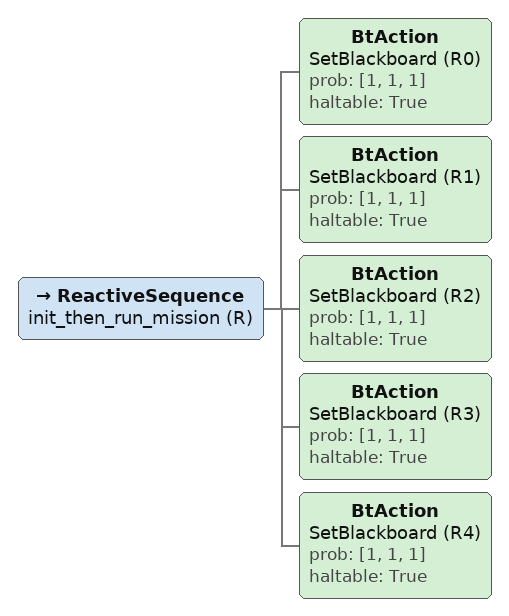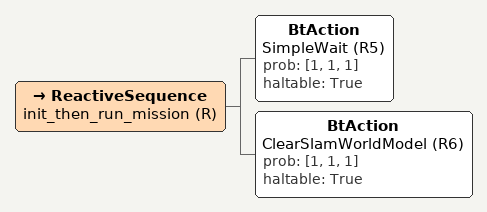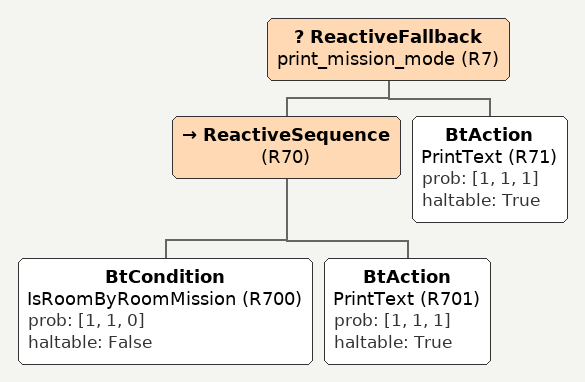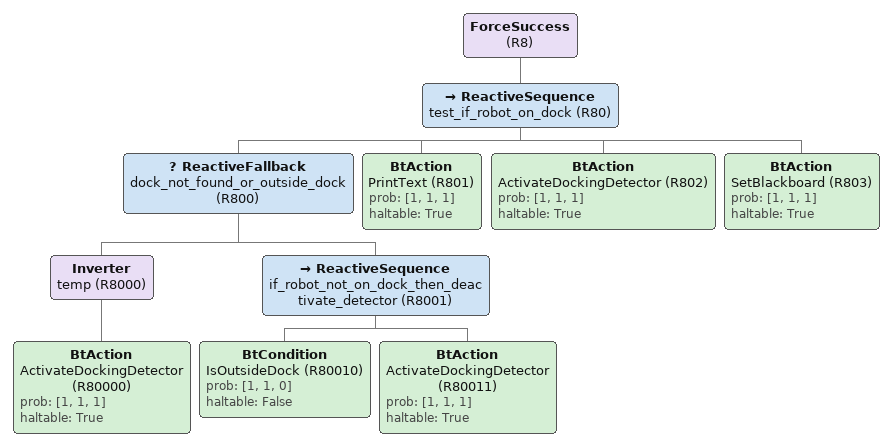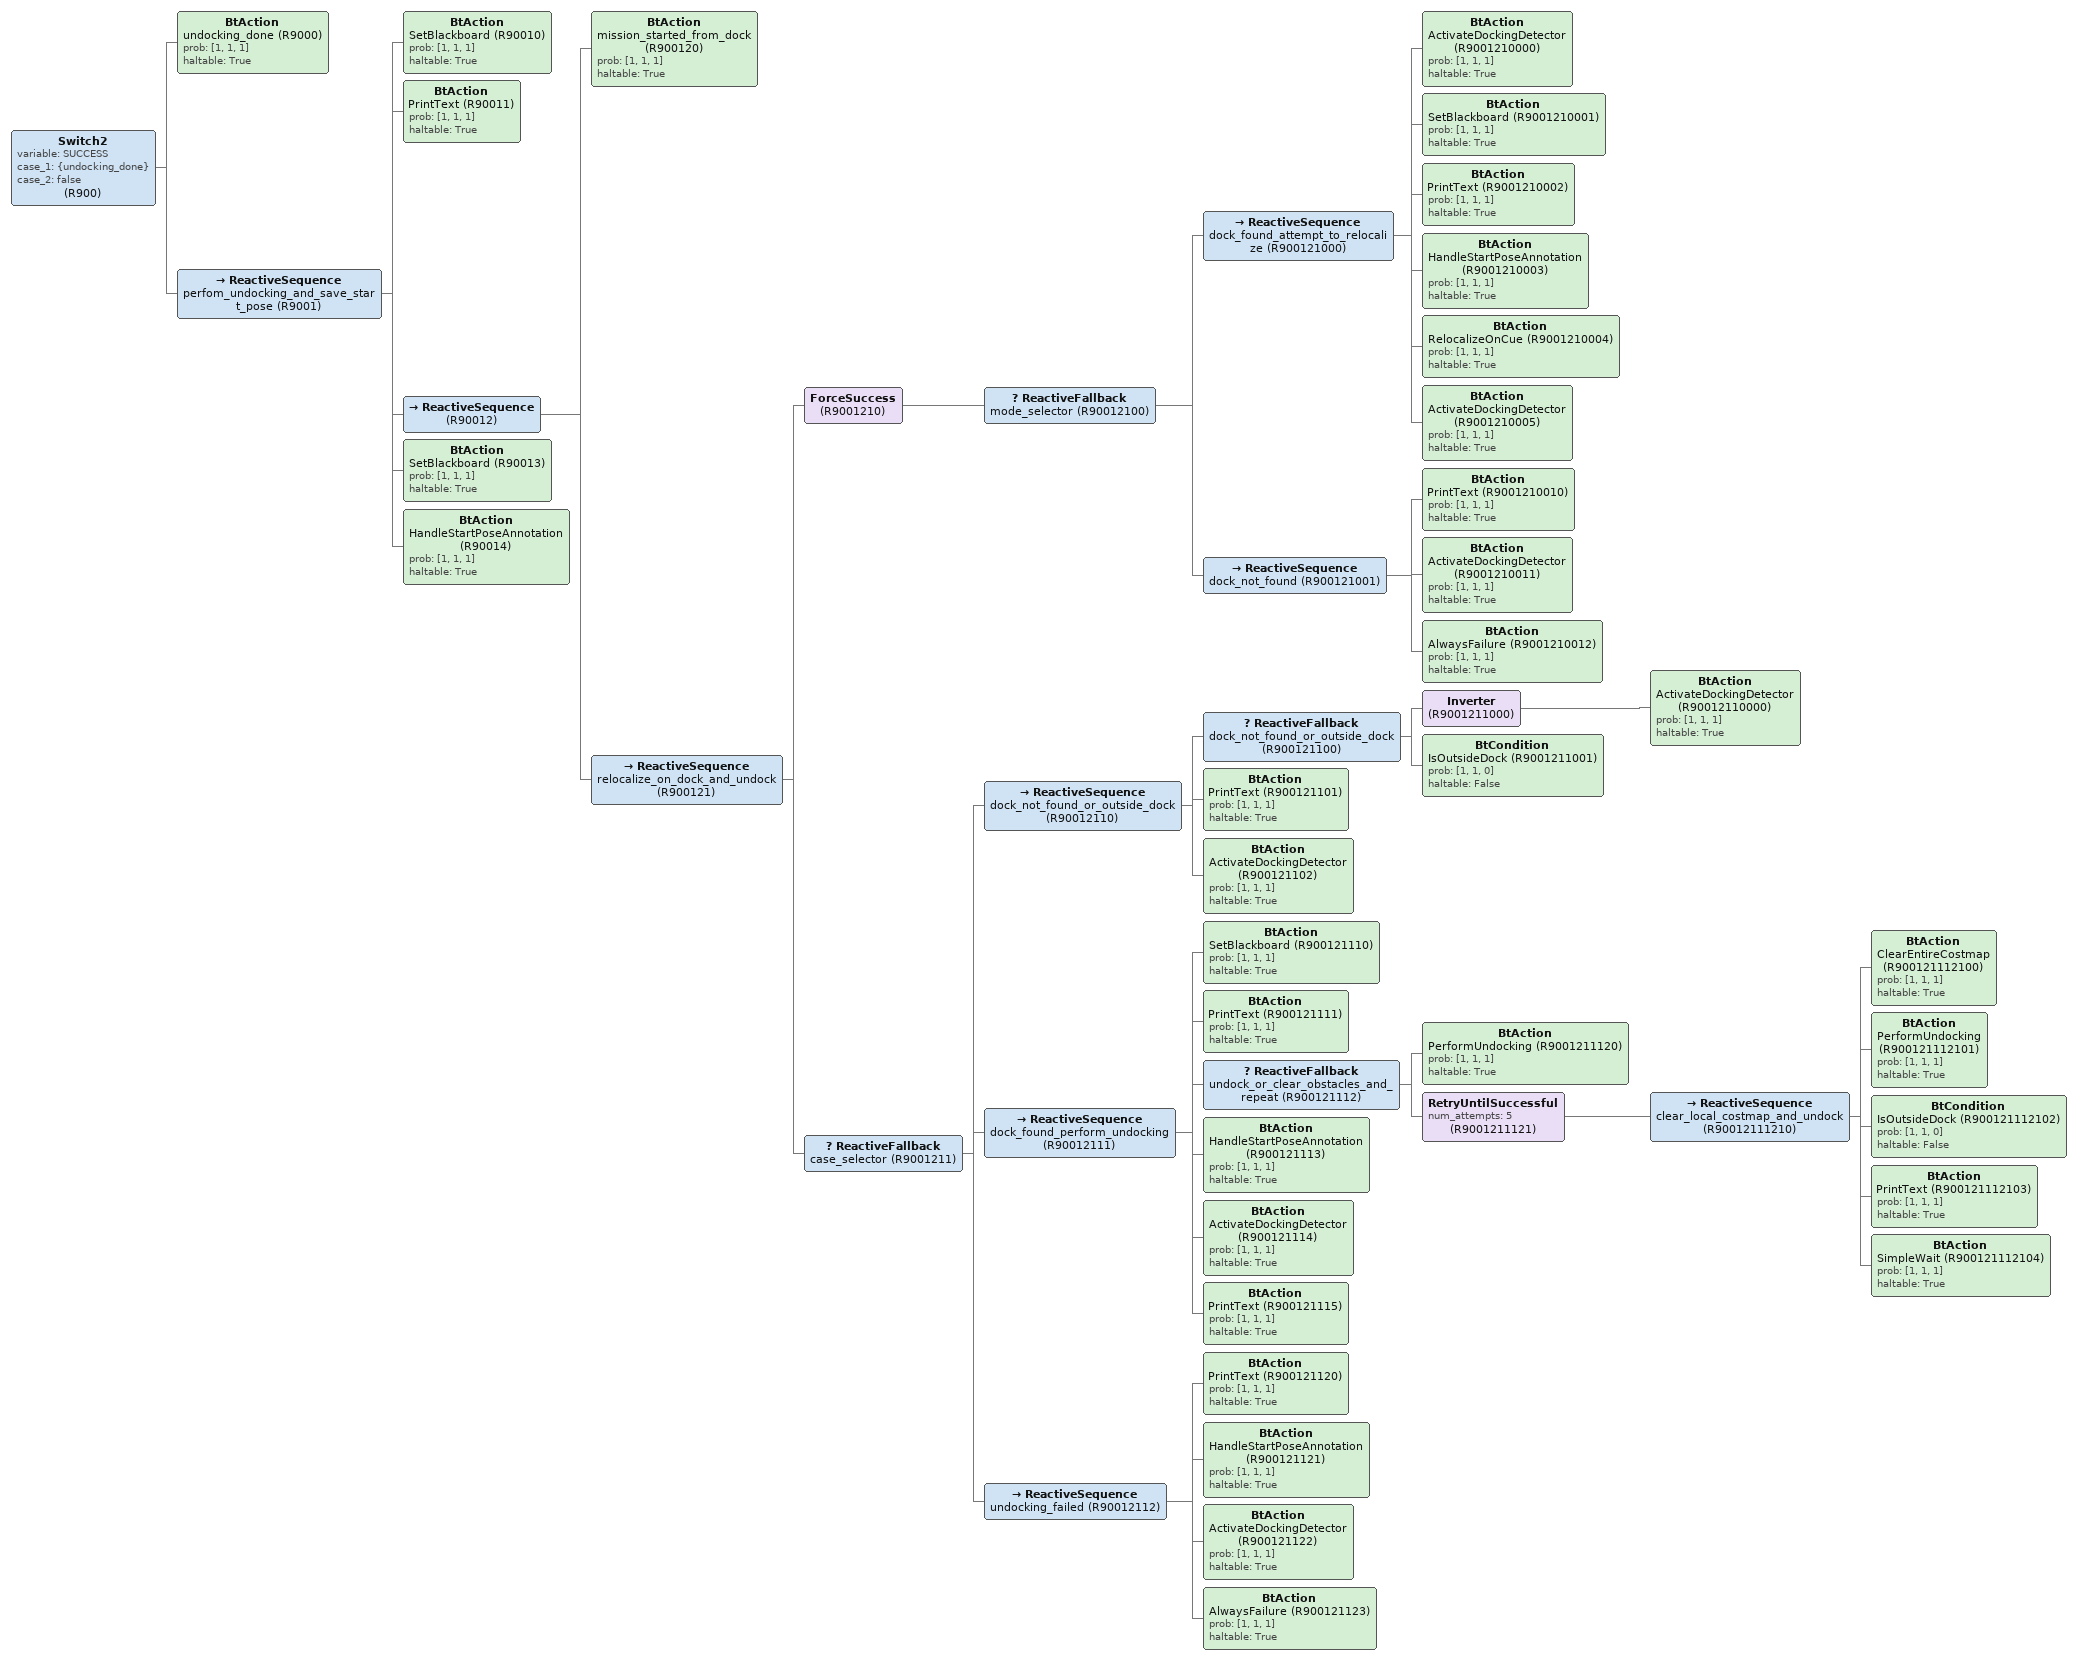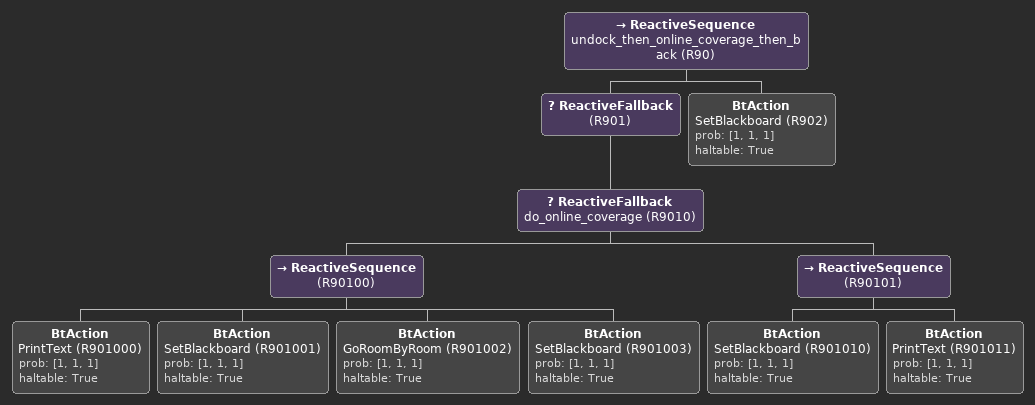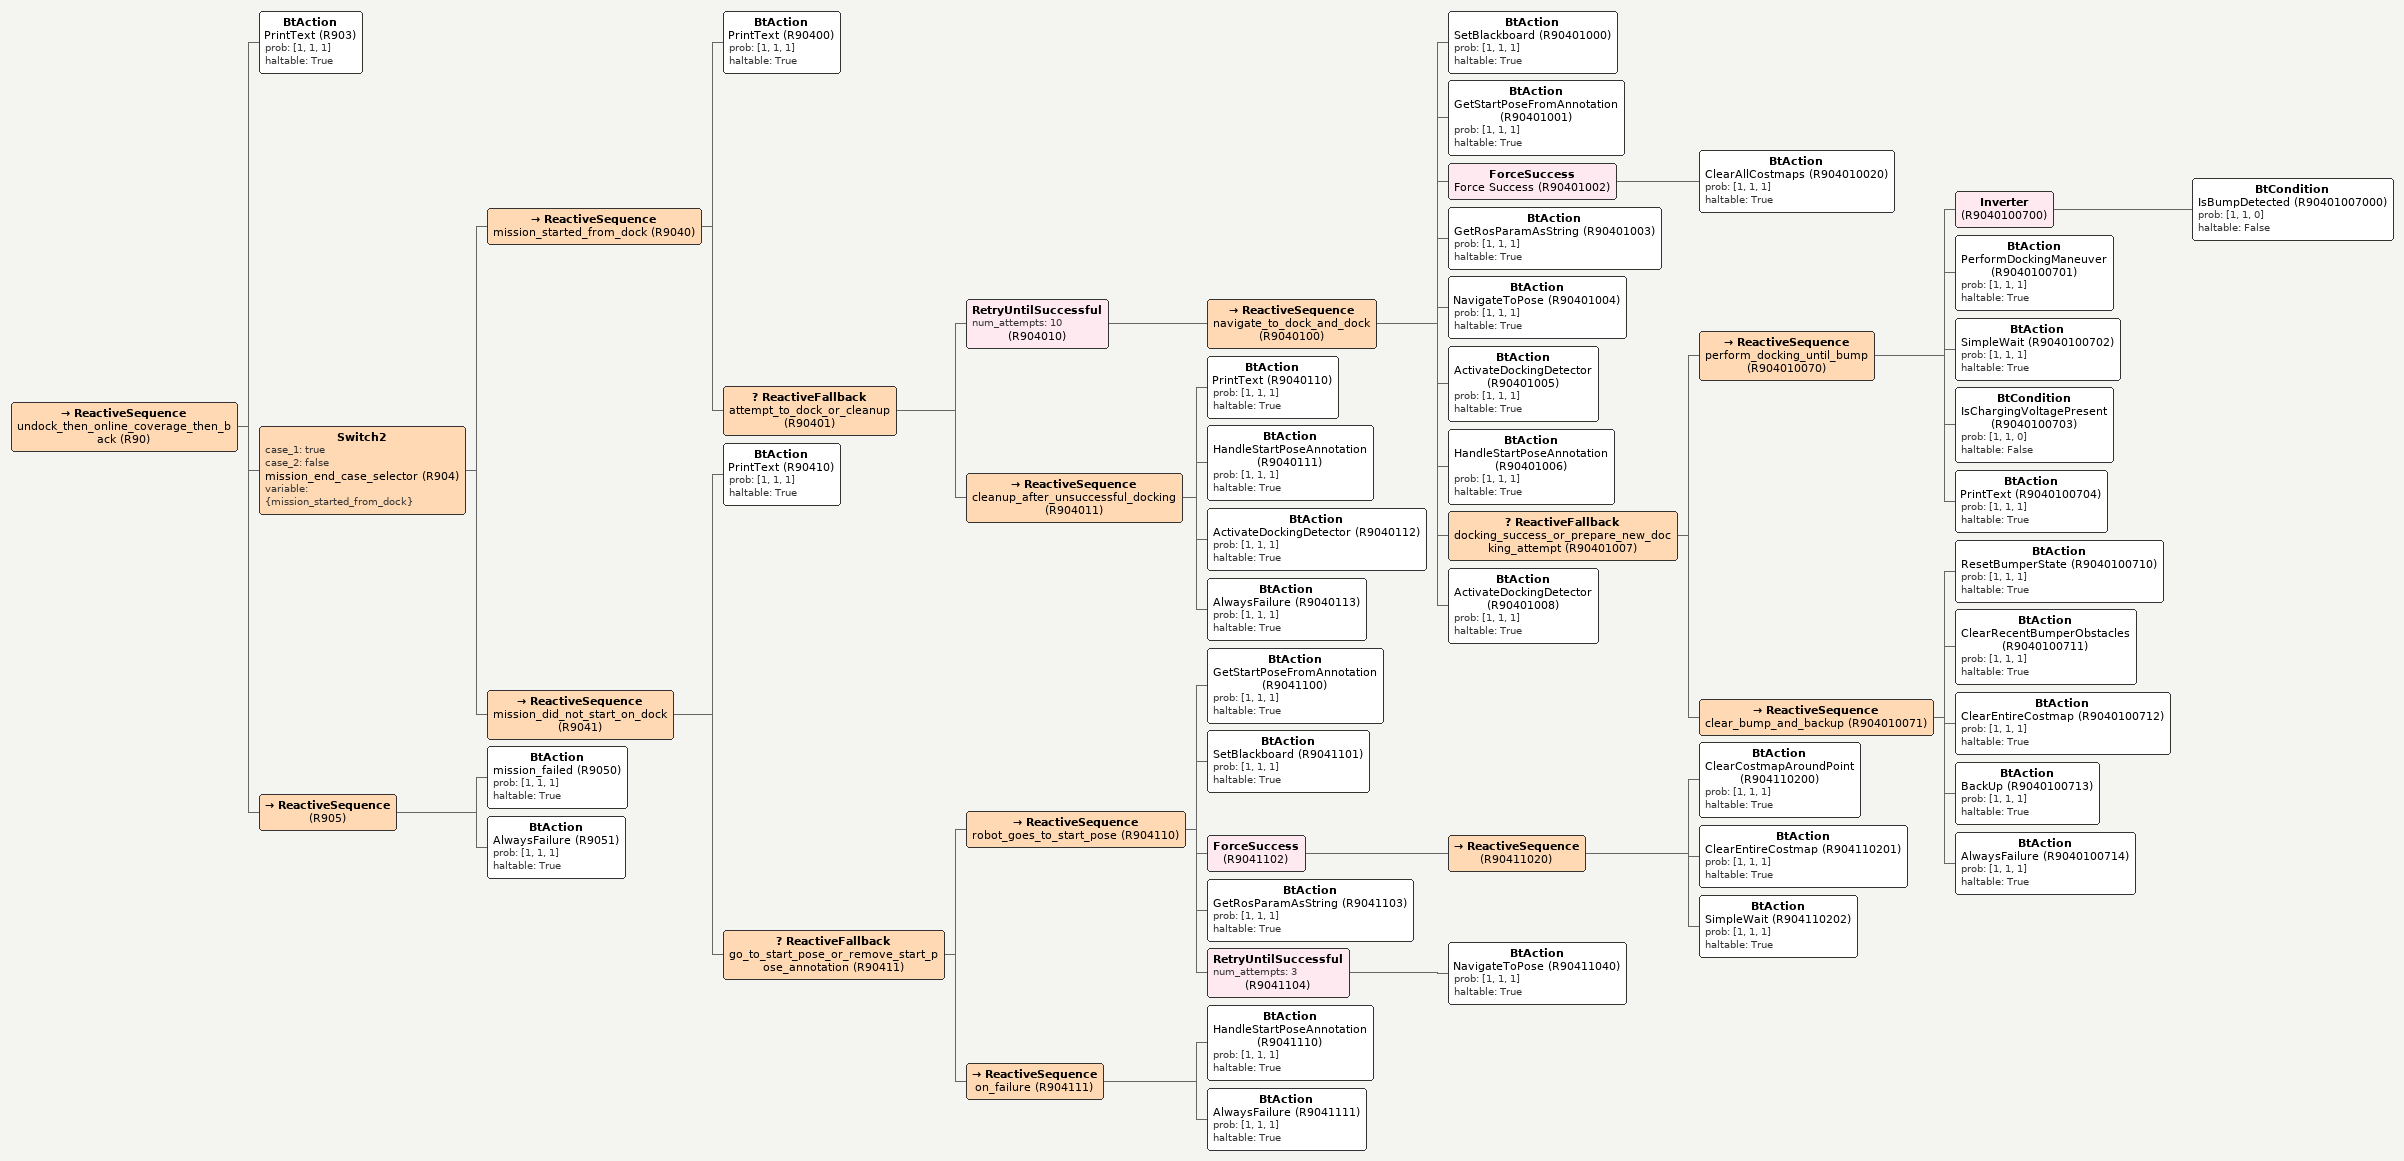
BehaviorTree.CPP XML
<ReactiveSequence name="init_then_run_mission (R)">
	<BtAction name="SetBlackboard (R0)" prob="[1, 1, 1]" haltable="True"/>
	<BtAction name="SetBlackboard (R1)" prob="[1, 1, 1]" haltable="True"/>
	<BtAction name="SetBlackboard (R2)" prob="[1, 1, 1]" haltable="True"/>
	<BtAction name="SetBlackboard (R3)" prob="[1, 1, 1]" haltable="True"/>
	<BtAction name="SetBlackboard (R4)" prob="[1, 1, 1]" haltable="True"/>
</ReactiveSequence>

<ReactiveSequence name="init_then_run_mission (R)">
	<BtAction name="SimpleWait (R5)" prob="[1, 1, 1]" haltable="True"/>
	<BtAction name="ClearSlamWorldModel (R6)" prob="[1, 1, 1]" haltable="True"/>
</ReactiveSequence>

<ReactiveFallback name="print_mission_mode (R7)">
	<ReactiveSequence name="(R70)">
		<BtCondition name="IsRoomByRoomMission (R700)" prob="[1, 1, 0]" haltable="False"/>
		<BtAction name="PrintText (R701)" prob="[1, 1, 1]" haltable="True"/>
	</ReactiveSequence>
	<BtAction name="PrintText (R71)" prob="[1, 1, 1]" haltable="True"/>
</ReactiveFallback>

<ForceSuccess name="(R8)">
	<ReactiveSequence name="test_if_robot_on_dock (R80)">
		<ReactiveFallback name="dock_not_found_or_outside_dock (R800)">
			<Inverter name="temp (R8000)">
				<BtAction name="ActivateDockingDetector (R80000)" prob="[1, 1, 1]" haltable="True"/>
			</Inverter>
			<ReactiveSequence name="if_robot_not_on_dock_then_deactivate_detector (R8001)">
				<BtCondition name="IsOutsideDock (R80010)" prob="[1, 1, 0]" haltable="False"/>
				<BtAction name="ActivateDockingDetector (R80011)" prob="[1, 1, 1]" haltable="True"/>
			</ReactiveSequence>
		</ReactiveFallback>
		<BtAction name="PrintText (R801)" prob="[1, 1, 1]" haltable="True"/>
		<BtAction name="ActivateDockingDetector (R802)" prob="[1, 1, 1]" haltable="True"/>
		<BtAction name="SetBlackboard (R803)" prob="[1, 1, 1]" haltable="True"/>
	</ReactiveSequence>
</ForceSuccess>

<Switch2 variable="SUCCESS" case_1="{undocking_done}" case_2="false" name="(R900)">
	<BtAction name="undocking_done (R9000)" prob="[1, 1, 1]" haltable="True"/>
	<ReactiveSequence name="perfom_undocking_and_save_start_pose (R9001)">
		<BtAction name="SetBlackboard (R90010)" prob="[1, 1, 1]" haltable="True"/>
		<BtAction name="PrintText (R90011)" prob="[1, 1, 1]" haltable="True"/>
		<ReactiveSequence name="(R90012)">
			<BtAction name="mission_started_from_dock (R900120)" prob="[1, 1, 1]" haltable="True"/>
			<ReactiveSequence name="relocalize_on_dock_and_undock (R900121)">
				<ForceSuccess name="(R9001210)">
					<ReactiveFallback name="mode_selector (R90012100)">
						<ReactiveSequence name="dock_found_attempt_to_relocalize (R900121000)">
							<BtAction name="ActivateDockingDetector (R9001210000)" prob="[1, 1, 1]" haltable="True"/>
							<BtAction name="SetBlackboard (R9001210001)" prob="[1, 1, 1]" haltable="True"/>
							<BtAction name="PrintText (R9001210002)" prob="[1, 1, 1]" haltable="True"/>
							<BtAction name="HandleStartPoseAnnotation (R9001210003)" prob="[1, 1, 1]" haltable="True"/>
							<BtAction name="RelocalizeOnCue (R9001210004)" prob="[1, 1, 1]" haltable="True"/>
							<BtAction name="ActivateDockingDetector (R9001210005)" prob="[1, 1, 1]" haltable="True"/>
						</ReactiveSequence>
						<ReactiveSequence name="dock_not_found (R900121001)">
							<BtAction name="PrintText (R9001210010)" prob="[1, 1, 1]" haltable="True"/>
							<BtAction name="ActivateDockingDetector (R9001210011)" prob="[1, 1, 1]" haltable="True"/>
							<BtAction name="AlwaysFailure (R9001210012)" prob="[1, 1, 1]" haltable="True"/>
						</ReactiveSequence>
					</ReactiveFallback>
				</ForceSuccess>
				<ReactiveFallback name="case_selector (R9001211)">
					<ReactiveSequence name="dock_not_found_or_outside_dock (R90012110)">
						<ReactiveFallback name="dock_not_found_or_outside_dock (R900121100)">
							<Inverter name="(R9001211000)">
								<BtAction name="ActivateDockingDetector (R90012110000)" prob="[1, 1, 1]" haltable="True"/>
							</Inverter>
							<BtCondition name="IsOutsideDock (R9001211001)" prob="[1, 1, 0]" haltable="False"/>
						</ReactiveFallback>
						<BtAction name="PrintText (R900121101)" prob="[1, 1, 1]" haltable="True"/>
						<BtAction name="ActivateDockingDetector (R900121102)" prob="[1, 1, 1]" haltable="True"/>
					</ReactiveSequence>
					<ReactiveSequence name="dock_found_perform_undocking (R90012111)">
						<BtAction name="SetBlackboard (R900121110)" prob="[1, 1, 1]" haltable="True"/>
						<BtAction name="PrintText (R900121111)" prob="[1, 1, 1]" haltable="True"/>
						<ReactiveFallback name="undock_or_clear_obstacles_and_repeat (R900121112)">
							<BtAction name="PerformUndocking (R9001211120)" prob="[1, 1, 1]" haltable="True"/>
							<RetryUntilSuccessful num_attempts="5" name="(R9001211121)">
								<ReactiveSequence name="clear_local_costmap_and_undock (R90012111210)">
									<BtAction name="ClearEntireCostmap (R900121112100)" prob="[1, 1, 1]" haltable="True"/>
									<BtAction name="PerformUndocking (R900121112101)" prob="[1, 1, 1]" haltable="True"/>
									<BtCondition name="IsOutsideDock (R900121112102)" prob="[1, 1, 0]" haltable="False"/>
									<BtAction name="PrintText (R900121112103)" prob="[1, 1, 1]" haltable="True"/>
									<BtAction name="SimpleWait (R900121112104)" prob="[1, 1, 1]" haltable="True"/>
								</ReactiveSequence>
							</RetryUntilSuccessful>
						</ReactiveFallback>
						<BtAction name="HandleStartPoseAnnotation (R900121113)" prob="[1, 1, 1]" haltable="True"/>
						<BtAction name="ActivateDockingDetector (R900121114)" prob="[1, 1, 1]" haltable="True"/>
						<BtAction name="PrintText (R900121115)" prob="[1, 1, 1]" haltable="True"/>
					</ReactiveSequence>
					<ReactiveSequence name="undocking_failed (R90012112)">
						<BtAction name="PrintText (R900121120)" prob="[1, 1, 1]" haltable="True"/>
						<BtAction name="HandleStartPoseAnnotation (R900121121)" prob="[1, 1, 1]" haltable="True"/>
						<BtAction name="ActivateDockingDetector (R900121122)" prob="[1, 1, 1]" haltable="True"/>
						<BtAction name="AlwaysFailure (R900121123)" prob="[1, 1, 1]" haltable="True"/>
					</ReactiveSequence>
				</ReactiveFallback>
			</ReactiveSequence>
		</ReactiveSequence>
		<BtAction name="SetBlackboard (R90013)" prob="[1, 1, 1]" haltable="True"/>
		<BtAction name="HandleStartPoseAnnotation (R90014)" prob="[1, 1, 1]" haltable="True"/>
	</ReactiveSequence>
</Switch2>

<ReactiveSequence name="undock_then_online_coverage_then_back (R90)">
	<ReactiveFallback name="(R901)">
		<ReactiveFallback name="do_online_coverage (R9010)">
			<ReactiveSequence name="(R90100)">
				<BtAction name="PrintText (R901000)" prob="[1, 1, 1]" haltable="True"/>
				<BtAction name="SetBlackboard (R901001)" prob="[1, 1, 1]" haltable="True"/>
				<BtAction name="GoRoomByRoom (R901002)" prob="[1, 1, 1]" haltable="True"/>
				<BtAction name="SetBlackboard (R901003)" prob="[1, 1, 1]" haltable="True"/>
			</ReactiveSequence>
			<ReactiveSequence name="(R90101)">
				<BtAction name="SetBlackboard (R901010)" prob="[1, 1, 1]" haltable="True"/>
				<BtAction name="PrintText (R901011)" prob="[1, 1, 1]" haltable="True"/>
			</ReactiveSequence>
		</ReactiveFallback>
	</ReactiveFallback>
	<BtAction name="SetBlackboard (R902)" prob="[1, 1, 1]" haltable="True"/>
</ReactiveSequence>

<ReactiveSequence name="undock_then_online_coverage_then_back (R90)">
	<BtAction name="PrintText (R903)" prob="[1, 1, 1]" haltable="True"/>
	<Switch2 case_1="true" case_2="false" name="mission_end_case_selector (R904)" variable="{mission_started_from_dock}">
		<ReactiveSequence name="mission_started_from_dock (R9040)">
			<BtAction name="PrintText (R90400)" prob="[1, 1, 1]" haltable="True"/>
			<ReactiveFallback name="attempt_to_dock_or_cleanup (R90401)">
				<RetryUntilSuccessful num_attempts="10" name="(R904010)">
					<ReactiveSequence name="navigate_to_dock_and_dock (R9040100)">
						<BtAction name="SetBlackboard (R90401000)" prob="[1, 1, 1]" haltable="True"/>
						<BtAction name="GetStartPoseFromAnnotation (R90401001)" prob="[1, 1, 1]" haltable="True"/>
						<ForceSuccess name="Force Success (R90401002)">
							<BtAction name="ClearAllCostmaps (R904010020)" prob="[1, 1, 1]" haltable="True"/>
						</ForceSuccess>
						<BtAction name="GetRosParamAsString (R90401003)" prob="[1, 1, 1]" haltable="True"/>
						<BtAction name="NavigateToPose (R90401004)" prob="[1, 1, 1]" haltable="True"/>
						<BtAction name="ActivateDockingDetector (R90401005)" prob="[1, 1, 1]" haltable="True"/>
						<BtAction name="HandleStartPoseAnnotation (R90401006)" prob="[1, 1, 1]" haltable="True"/>
						<ReactiveFallback name="docking_success_or_prepare_new_docking_attempt (R90401007)">
							<ReactiveSequence name="perform_docking_until_bump (R904010070)">
								<Inverter name="(R9040100700)">
									<BtCondition name="IsBumpDetected (R90401007000)" prob="[1, 1, 0]" haltable="False"/>
								</Inverter>
								<BtAction name="PerformDockingManeuver (R9040100701)" prob="[1, 1, 1]" haltable="True"/>
								<BtAction name="SimpleWait (R9040100702)" prob="[1, 1, 1]" haltable="True"/>
								<BtCondition name="IsChargingVoltagePresent (R9040100703)" prob="[1, 1, 0]" haltable="False"/>
								<BtAction name="PrintText (R9040100704)" prob="[1, 1, 1]" haltable="True"/>
							</ReactiveSequence>
							<ReactiveSequence name="clear_bump_and_backup (R904010071)">
								<BtAction name="ResetBumperState (R9040100710)" prob="[1, 1, 1]" haltable="True"/>
								<BtAction name="ClearRecentBumperObstacles (R9040100711)" prob="[1, 1, 1]" haltable="True"/>
								<BtAction name="ClearEntireCostmap (R9040100712)" prob="[1, 1, 1]" haltable="True"/>
								<BtAction name="BackUp (R9040100713)" prob="[1, 1, 1]" haltable="True"/>
								<BtAction name="AlwaysFailure (R9040100714)" prob="[1, 1, 1]" haltable="True"/>
							</ReactiveSequence>
						</ReactiveFallback>
						<BtAction name="ActivateDockingDetector (R90401008)" prob="[1, 1, 1]" haltable="True"/>
					</ReactiveSequence>
				</RetryUntilSuccessful>
				<ReactiveSequence name="cleanup_after_unsuccessful_docking (R904011)">
					<BtAction name="PrintText (R9040110)" prob="[1, 1, 1]" haltable="True"/>
					<BtAction name="HandleStartPoseAnnotation (R9040111)" prob="[1, 1, 1]" haltable="True"/>
					<BtAction name="ActivateDockingDetector (R9040112)" prob="[1, 1, 1]" haltable="True"/>
					<BtAction name="AlwaysFailure (R9040113)" prob="[1, 1, 1]" haltable="True"/>
				</ReactiveSequence>
			</ReactiveFallback>
		</ReactiveSequence>
		<ReactiveSequence name="mission_did_not_start_on_dock (R9041)">
			<BtAction name="PrintText (R90410)" prob="[1, 1, 1]" haltable="True"/>
			<ReactiveFallback name="go_to_start_pose_or_remove_start_pose_annotation (R90411)">
				<ReactiveSequence name="robot_goes_to_start_pose (R904110)">
					<BtAction name="GetStartPoseFromAnnotation (R9041100)" prob="[1, 1, 1]" haltable="True"/>
					<BtAction name="SetBlackboard (R9041101)" prob="[1, 1, 1]" haltable="True"/>
					<ForceSuccess name="(R9041102)">
						<ReactiveSequence name="(R90411020)">
							<BtAction name="ClearCostmapAroundPoint (R904110200)" prob="[1, 1, 1]" haltable="True"/>
							<BtAction name="ClearEntireCostmap (R904110201)" prob="[1, 1, 1]" haltable="True"/>
							<BtAction name="SimpleWait (R904110202)" prob="[1, 1, 1]" haltable="True"/>
						</ReactiveSequence>
					</ForceSuccess>
					<BtAction name="GetRosParamAsString (R9041103)" prob="[1, 1, 1]" haltable="True"/>
					<RetryUntilSuccessful num_attempts="3" name="(R9041104)">
						<BtAction name="NavigateToPose (R90411040)" prob="[1, 1, 1]" haltable="True"/>
					</RetryUntilSuccessful>
				</ReactiveSequence>
				<ReactiveSequence name="on_failure (R904111)">
					<BtAction name="HandleStartPoseAnnotation (R9041110)" prob="[1, 1, 1]" haltable="True"/>
					<BtAction name="AlwaysFailure (R9041111)" prob="[1, 1, 1]" haltable="True"/>
				</ReactiveSequence>
			</ReactiveFallback>
		</ReactiveSequence>
	</Switch2>
	<ReactiveSequence name="(R905)">
		<BtAction name="mission_failed (R9050)" prob="[1, 1, 1]" haltable="True"/>
		<BtAction name="AlwaysFailure (R9051)" prob="[1, 1, 1]" haltable="True"/>
	</ReactiveSequence>
</ReactiveSequence>
